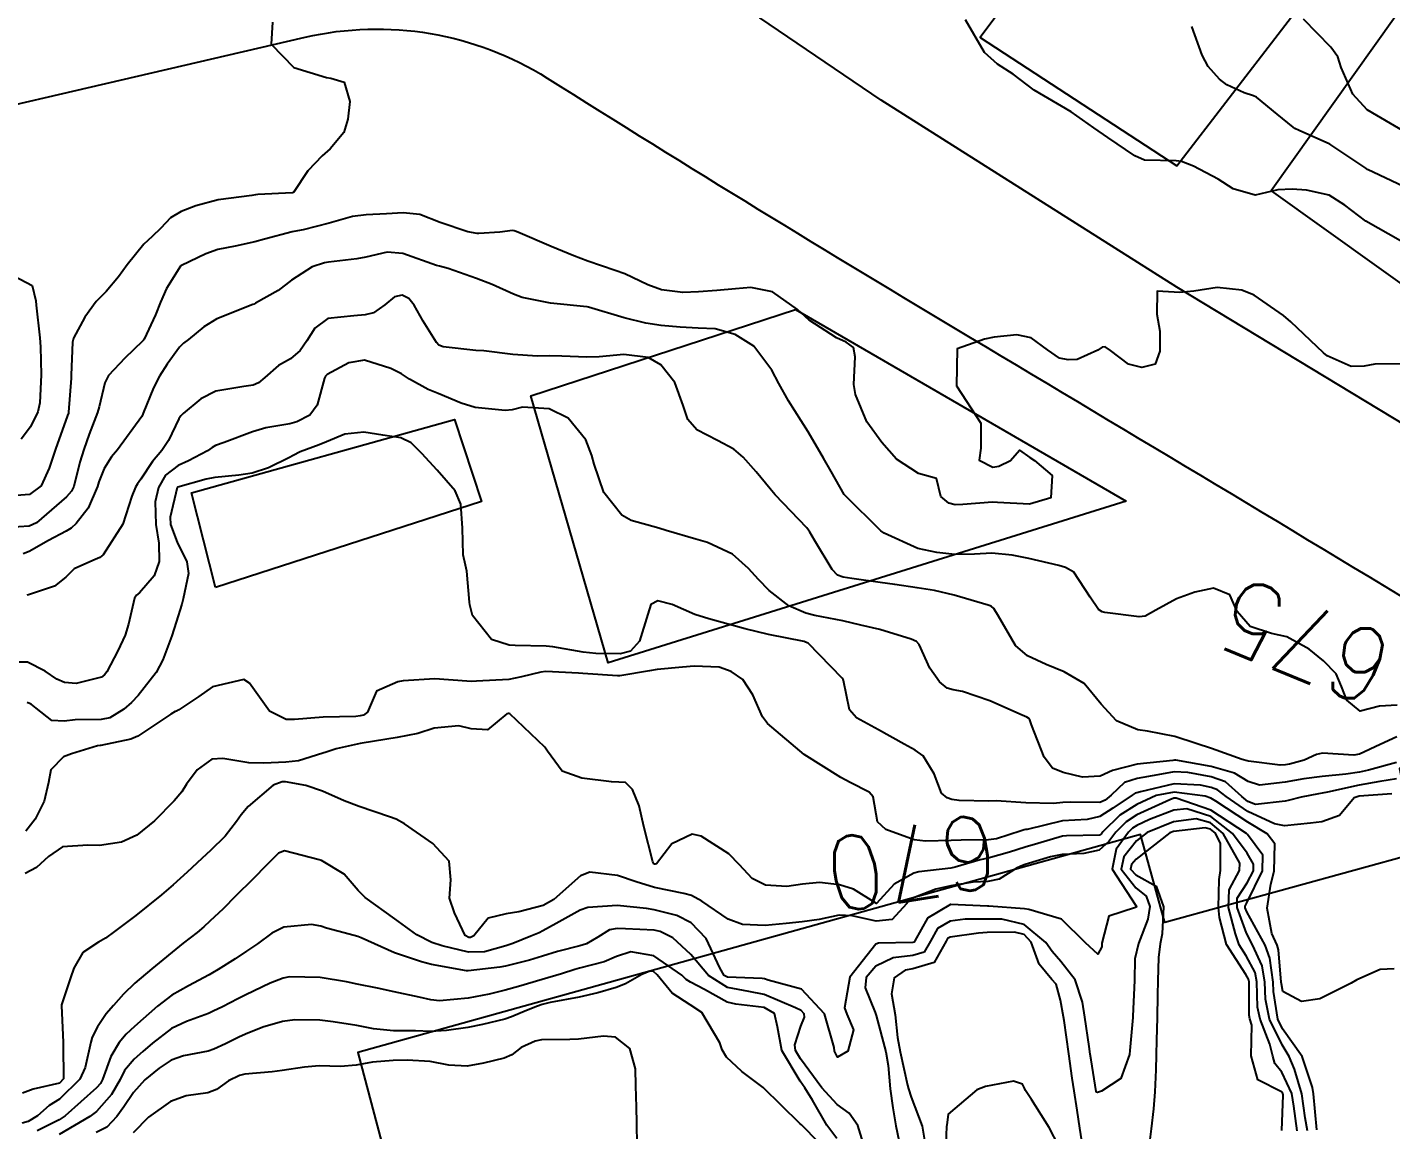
# Model space of a CAD drawing. Header units: metres. Extents: x 292545 to 299085, y 7450245 to 7463078.
# Drawn here: x 296152.5 to 296226.1, y 7459545.2 to 7459604.7 of the extents above; entities that cross this region are included whole.
import ezdxf
from ezdxf.enums import TextEntityAlignment as Align

# ---------------------------------------------------------------- set-up
doc = ezdxf.new("R2010")
doc.units = ezdxf.units.M
for name, color, linetype in [('Cotas', 45, 'Continuous'), ('Curvas de Nivel 1m', 11, 'Continuous'), ('Curvas de Nivel 5m', 15, 'Continuous'), ('Edificações', 30, 'Continuous'), ('Vias Primárias', 230, 'Continuous')]:
    doc.layers.add(name, color=color, linetype=linetype)
doc.styles.add('Style-STANDARD', font='STANDARD.shx')

msp = doc.modelspace()

# ---------------------------------------------------------------- linework, layer by layer
at = {"layer": 'Curvas de Nivel 1m', "flags": 128}
for points, elevation in [([(296165.702, 7459605.005), (296165.63, 7459603.813), (296166.864, 7459602.549), (296168.617, 7459602.013), (296168.856, 7459601.98), (296169.571, 7459601.763), (296169.891, 7459600.711), (296169.774, 7459599.761), (296169.556, 7459599.033), (296168.817, 7459598.167), (296168.388, 7459597.776), (296167.618, 7459596.97), (296166.842, 7459595.799), (296166.783, 7459595.777), (296164.913, 7459595.688), (296164.781, 7459595.67), (296164.596, 7459595.638), (296162.778, 7459595.4), (296161.559, 7459595.079), (296160.772, 7459594.774), (296160.201, 7459594.443), (296159.68, 7459593.881), (296159.208, 7459593.434), (296158.754, 7459593.005), (296157.851, 7459591.903), (296157.39, 7459591.253), (296156.721, 7459590.449), (296156.446, 7459590.194), (296156.182, 7459589.925), (296155.57, 7459589.066), (296154.95, 7459587.937), (296154.904, 7459587.724), (296154.833, 7459585.938), (296154.827, 7459585.773), (296154.696, 7459583.939), (296154.688, 7459583.894), (296154.641, 7459583.763), (296153.984, 7459581.95), (296153.648, 7459580.913), (296153.211, 7459579.961), (296152.588, 7459579.498), (296151.176, 7459579.396)], 677), ([(296226.643, 7459593.202), (296224.77, 7459594.248), (296223.631, 7459595.122), (296222.788, 7459595.661), (296221.566, 7459595.924), (296220.791, 7459595.978), (296220.017, 7459595.941), (296218.788, 7459595.659), (296217.597, 7459596.004), (296216.796, 7459596.516), (296215.462, 7459597.223), (296214.807, 7459597.474), (296214.52, 7459597.52), (296212.808, 7459597.556), (296212.288, 7459597.78), (296210.825, 7459598.776), (296210.076, 7459599.288), (296208.841, 7459600.153), (296206.853, 7459601.32), (296205.715, 7459602.19), (296204.867, 7459602.724), (296204.164, 7459603.357), (296203.148, 7459605.119)], 677), ([(296226.793, 7459596.122), (296224.858, 7459597.053), (296224.803, 7459597.083), (296224.765, 7459597.11), (296222.822, 7459598.404), (296221.156, 7459599.155), (296220.932, 7459599.256), (296220.835, 7459599.327), (296219.977, 7459600.033), (296218.851, 7459600.941), (296218.694, 7459601.025), (296218.189, 7459601.19), (296217.263, 7459601.61), (296216.86, 7459601.924), (296216.254, 7459602.597), (296215.919, 7459603.214), (296215.361, 7459604.758)], 678), ([(296226.833, 7459599.09), (296224.844, 7459600.261), (296224.054, 7459601.118), (296223.433, 7459602.558), (296223.261, 7459603.126), (296222.881, 7459603.642), (296221.403, 7459605.153)], 679), ([(296226.678, 7459586.56), (296225.247, 7459586.534), (296224.676, 7459586.434), (296223.969, 7459586.414), (296222.681, 7459586.988), (296222.477, 7459587.142), (296220.708, 7459588.819), (296220.318, 7459589.164), (296218.724, 7459590.26), (296218.06, 7459590.523), (296216.728, 7459590.675), (296215.475, 7459590.473), (296214.725, 7459590.41), (296213.485, 7459590.482), (296213.48, 7459589.242), (296213.63, 7459588.31), (296213.642, 7459587.24), (296213.377, 7459586.542), (296212.674, 7459586.347), (296211.948, 7459586.534), (296210.969, 7459587.276), (296210.686, 7459587.477), (296210.518, 7459587.449), (296210.283, 7459587.284), (296209.178, 7459586.795), (296208.678, 7459586.77), (296208.224, 7459586.852), (296207.574, 7459587.317), (296206.692, 7459587.951), (296205.919, 7459588.113), (296204.693, 7459587.996), (296204.167, 7459587.879), (296202.683, 7459587.37), (296202.663, 7459585.37), (296203.971, 7459583.357), (296203.973, 7459582.006), (296203.883, 7459581.357), (296204.609, 7459580.975), (296204.935, 7459581.021), (296205.564, 7459581.34), (296206.057, 7459581.9), (296206.615, 7459581.498), (296206.867, 7459581.326), (296207.82, 7459580.527), (296207.75, 7459579.313), (296206.589, 7459578.97), (296204.868, 7459579.069), (296204.59, 7459579.091), (296202.997, 7459578.957), (296202.589, 7459578.938), (296202.237, 7459579.023), (296201.8, 7459579.382), (296201.574, 7459580.357), (296200.605, 7459580.624), (296199.419, 7459581.412), (296198.626, 7459582.301), (296197.819, 7459583.428), (296197.195, 7459584.897), (296197.109, 7459585.436), (296197.181, 7459586.932), (296197.085, 7459587.436), (296196.687, 7459587.721), (296196.18, 7459587.958), (296194.704, 7459588.908), (296194.059, 7459589.477), (296192.723, 7459590.448), (296191.552, 7459590.675), (296190.724, 7459590.604), (296189.712, 7459590.514), (296188.722, 7459590.441), (296187.87, 7459590.4), (296186.723, 7459590.545), (296185.979, 7459590.825), (296184.731, 7459591.404), (296184.214, 7459591.595), (296182.74, 7459592.089), (296181.98, 7459592.382), (296180.752, 7459592.893), (296178.955, 7459593.657), (296178.824, 7459593.72), (296178.764, 7459593.741), (296178.68, 7459593.744), (296177.98, 7459593.668), (296176.857, 7459593.584), (296176.762, 7459593.591), (296176.255, 7459593.685), (296174.768, 7459594.188), (296173.666, 7459594.611), (296172.773, 7459594.699), (296171.867, 7459594.644), (296170.771, 7459594.599), (296170.023, 7459594.505), (296168.767, 7459594.151), (296167.365, 7459593.791), (296166.866, 7459593.694), (296166.761, 7459593.675), (296165.277, 7459593.292), (296164.753, 7459593.14), (296163.685, 7459592.9), (296162.746, 7459592.72), (296162.1, 7459592.499), (296160.787, 7459591.869), (296160.756, 7459591.846), (296160.732, 7459591.825), (296159.988, 7459590.613), (296159.666, 7459589.88), (296159.386, 7459589.204), (296158.772, 7459587.889), (296158.745, 7459587.837), (296158.691, 7459587.776), (296157.726, 7459586.855), (296156.858, 7459585.917), (296156.659, 7459585.519), (296156.345, 7459584.224), (296156.257, 7459583.924), (296155.81, 7459582.75), (296155.517, 7459581.931), (296155.309, 7459581.237), (296154.971, 7459579.936), (296154.852, 7459579.676), (296154.587, 7459579.381), (296152.961, 7459577.964), (296152.571, 7459577.795), (296150.874, 7459577.683)], 676), ([(296151.08, 7459591.643), (296152.725, 7459590.779), (296152.917, 7459589.958), (296152.943, 7459589.726), (296153.132, 7459587.956), (296153.176, 7459587.465), (296153.221, 7459585.962), (296153.134, 7459584.449), (296153.032, 7459583.964), (296152.635, 7459583.152), (296152.123, 7459582.48)], 678), ([(296226.443, 7459566.409), (296225.533, 7459566.003), (296224.429, 7459565.486), (296224.124, 7459565.418), (296222.429, 7459565.529), (296222.106, 7459565.465), (296221.436, 7459565.15), (296220.64, 7459564.939), (296220.42, 7459564.9), (296220.141, 7459564.885), (296218.422, 7459565.106), (296218.36, 7459565.119), (296218.082, 7459565.185), (296216.431, 7459565.778), (296215.603, 7459566.05), (296214.441, 7459566.434), (296212.968, 7459566.729), (296212.446, 7459566.79), (296211.289, 7459567.272), (296210.462, 7459568.18), (296209.558, 7459569.289), (296208.479, 7459569.932), (296207.492, 7459570.324), (296206.488, 7459570.793), (296205.839, 7459571.337), (296204.927, 7459572.936), (296204.676, 7459573.348), (296204.524, 7459573.465), (296204.36, 7459573.516), (296202.53, 7459574.064), (296201.465, 7459574.319), (296200.533, 7459574.454), (296199.317, 7459574.631), (296198.536, 7459574.749), (296197.003, 7459574.971), (296196.539, 7459575.029), (296196.231, 7459575.136), (296195.944, 7459575.449), (296194.993, 7459577.037), (296194.729, 7459577.468), (296194.669, 7459577.564), (296194.575, 7459577.699), (296192.866, 7459579.487), (296192.596, 7459579.799), (296191.83, 7459580.726), (296191.126, 7459581.512), (296190.619, 7459581.943), (296189.741, 7459582.414), (296188.635, 7459582.994), (296188.139, 7459583.545), (296187.889, 7459584.309), (296187.447, 7459585.552), (296186.677, 7459586.504), (296186.005, 7459586.892), (296184.685, 7459587.052), (296183.357, 7459586.929), (296182.682, 7459586.913), (296181.333, 7459586.974), (296180.683, 7459586.983), (296180.015, 7459586.972), (296178.684, 7459587.059), (296177.116, 7459587.246), (296176.687, 7459587.277), (296174.921, 7459587.466), (296174.691, 7459587.566), (296174.558, 7459587.702), (296173.847, 7459588.855), (296173.353, 7459589.72), (296173.076, 7459590.084), (296172.718, 7459590.26), (296172.289, 7459590.162), (296171.769, 7459589.739), (296171.157, 7459589.297), (296170.707, 7459589.189), (296170.099, 7459589.152), (296168.705, 7459589.004), (296168.003, 7459588.484), (296167.558, 7459587.791), (296167.206, 7459587.274), (296166.678, 7459586.817), (296166.025, 7459586.454), (296165.298, 7459585.814), (296164.959, 7459585.518), (296164.659, 7459585.405), (296164.153, 7459585.323), (296162.655, 7459585.074), (296161.839, 7459584.67), (296160.887, 7459583.868), (296160.761, 7459583.749), (296160.64, 7459583.581), (296160.099, 7459582.405), (296159.737, 7459581.879), (296159.225, 7459581.272), (296158.599, 7459580.327), (296158.422, 7459580.066), (296158.299, 7459579.894), (296158.105, 7459579.415), (296157.629, 7459577.904), (296156.556, 7459576.235), (296156.376, 7459576.101), (296155.994, 7459575.926), (296155.002, 7459575.48), (296154.539, 7459575.028), (296153.939, 7459574.542), (296152.525, 7459574.081), (296152.437, 7459574.058)], 674), ([(296226.422, 7459565.032), (296224.911, 7459564.612), (296224.417, 7459564.502), (296223.685, 7459564.391), (296222.414, 7459564.272), (296221.421, 7459564.142), (296220.411, 7459563.967), (296219.026, 7459563.798), (296218.411, 7459564.001), (296217.675, 7459564.45), (296216.419, 7459564.819), (296214.499, 7459565.152), (296214.422, 7459565.155), (296214.335, 7459565.144), (296212.42, 7459564.932), (296211.089, 7459564.601), (296210.413, 7459564.298), (296209.466, 7459564.236), (296208.415, 7459564.496), (296207.839, 7459564.73), (296207.388, 7459565.316), (296206.706, 7459567.069), (296206.615, 7459567.328), (296206.549, 7459567.424), (296206.454, 7459567.475), (296206.209, 7459567.579), (296204.463, 7459568.366), (296202.972, 7459568.861), (296202.469, 7459568.948), (296202.145, 7459569.05), (296201.744, 7459569.381), (296201.219, 7459570.127), (296200.633, 7459571.398), (296200.495, 7459571.566), (296200.213, 7459571.687), (296198.505, 7459572.202), (296197.489, 7459572.449), (296196.511, 7459572.673), (296195.009, 7459572.972), (296194.519, 7459573.092), (296193.598, 7459573.479), (296192.531, 7459574.309), (296191.954, 7459574.916), (296191.42, 7459575.507), (296190.554, 7459576.284), (296189.199, 7459576.898), (296188.566, 7459577.082), (296186.965, 7459577.556), (296186.574, 7459577.672), (296185.084, 7459578.089), (296184.581, 7459578.378), (296183.613, 7459579.6), (296183.076, 7459581.137), (296182.962, 7459581.607), (296182.626, 7459582.451), (296181.677, 7459583.62), (296180.648, 7459584.116), (296179.203, 7459584.206), (296178.647, 7459584.074), (296178.283, 7459584.027), (296176.648, 7459584.197), (296175.904, 7459584.434), (296174.655, 7459584.953), (296174.121, 7459585.172), (296173.104, 7459585.723), (296172.667, 7459586.005), (296172.101, 7459586.306), (296170.678, 7459586.749), (296169.832, 7459586.606), (296168.666, 7459585.974), (296168.566, 7459585.88), (296168.517, 7459585.781), (296168.12, 7459584.314), (296167.725, 7459583.789), (296167.022, 7459583.413), (296166.638, 7459583.307), (296165.355, 7459583.093), (296164.634, 7459582.879), (296163.089, 7459582.304), (296162.626, 7459582.147), (296162.442, 7459582.035), (296162.202, 7459581.854), (296161.169, 7459581.31), (296160.611, 7459581.059), (296159.932, 7459580.547), (296159.541, 7459579.881), (296159.367, 7459579.1), (296159.411, 7459577.882), (296159.574, 7459576.864), (296159.589, 7459575.88), (296159.314, 7459575.11), (296158.527, 7459574.182), (296158.369, 7459574.057), (296158.261, 7459573.903), (296157.923, 7459572.492), (296157.744, 7459571.908), (296157.35, 7459571.051), (296156.762, 7459569.917), (296156.635, 7459569.755), (296156.47, 7459569.644), (296155.106, 7459569.294), (296154.467, 7459569.346), (296154.059, 7459569.536), (296153.423, 7459569.956), (296152.48, 7459570.453), (296152.015, 7459570.44)], 673), ([(296226.413, 7459564.141), (296225.512, 7459563.999), (296224.41, 7459563.807), (296222.689, 7459563.419), (296222.405, 7459563.366), (296222.205, 7459563.341), (296221.263, 7459563.151), (296220.573, 7459562.985), (296220.4, 7459562.947), (296218.812, 7459562.768), (296218.399, 7459562.921), (296218.058, 7459563.193), (296217.19, 7459563.977), (296216.413, 7459564.252), (296215.153, 7459564.485), (296214.416, 7459564.52), (296213.537, 7459564.366), (296212.412, 7459564.165), (296211.729, 7459563.948), (296211.001, 7459563.274), (296210.686, 7459562.991), (296210.399, 7459562.863), (296208.808, 7459562.887), (296208.399, 7459562.87), (296207.899, 7459562.808), (296206.398, 7459562.852), (296204.791, 7459562.954), (296204.399, 7459562.946), (296202.79, 7459562.975), (296202.4, 7459563.037), (296202.142, 7459563.115), (296201.837, 7459563.378), (296201.45, 7459564.421), (296200.855, 7459565.394), (296200.427, 7459565.686), (296199.825, 7459566.013), (296198.444, 7459566.794), (296197.259, 7459567.438), (296196.882, 7459567.869), (296196.548, 7459569.449), (296196.526, 7459569.502), (296196.474, 7459569.574), (296194.651, 7459571.469), (296194.504, 7459571.533), (296194.422, 7459571.553), (296192.507, 7459571.933), (296191.241, 7459572.24), (296190.512, 7459572.447), (296189.27, 7459572.778), (296188.518, 7459573.02), (296187.297, 7459573.552), (296186.525, 7459573.761), (296186.139, 7459573.566), (296185.978, 7459573.029), (296185.527, 7459571.575), (296185.038, 7459571.039), (296184.493, 7459570.9), (296183.176, 7459570.919), (296182.494, 7459570.989), (296180.852, 7459571.272), (296180.498, 7459571.314), (296178.809, 7459571.344), (296178.499, 7459571.37), (296177.545, 7459571.67), (296176.516, 7459572.965), (296176.373, 7459573.534), (296176.357, 7459573.682), (296176.21, 7459575.355), (296176.131, 7459575.686), (296175.999, 7459576.241), (296175.974, 7459577.689), (296175.872, 7459578.977), (296175.573, 7459579.69), (296174.61, 7459580.806), (296173.782, 7459581.713), (296173.197, 7459582.29), (296172.631, 7459582.551), (296171.676, 7459582.696), (296170.634, 7459582.858), (296169.615, 7459582.748), (296168.629, 7459582.344), (296168.23, 7459582.181), (296167.206, 7459581.794), (296166.816, 7459581.602), (296166.618, 7459581.49), (296165.483, 7459580.938), (296164.605, 7459580.651), (296163.893, 7459580.541), (296162.601, 7459580.418), (296162.131, 7459580.324), (296160.593, 7459579.901), (296160.574, 7459579.89), (296160.564, 7459579.87), (296160.177, 7459578.274), (296160.196, 7459577.874), (296160.559, 7459576.917), (296161.086, 7459575.865), (296161.162, 7459575.239), (296160.877, 7459573.866), (296160.803, 7459573.584), (296160.51, 7459572.598), (296160.266, 7459571.874), (296159.784, 7459570.58), (296159.418, 7459569.886), (296158.46, 7459568.652), (296158.095, 7459568.265), (296157.686, 7459567.908), (296156.915, 7459567.449), (296156.447, 7459567.345), (296155.055, 7459567.325), (296154.446, 7459567.268), (296153.788, 7459567.291), (296152.937, 7459567.963), (296152.674, 7459568.185), (296152.456, 7459568.262)], 672), ([(296226.162, 7459563.336), (296224.404, 7459563.205), (296224.136, 7459563.114), (296223.349, 7459562.165), (296222.383, 7459561.828), (296221.77, 7459561.758), (296220.38, 7459561.61), (296219.835, 7459561.714), (296218.391, 7459562.391), (296217.229, 7459563.202), (296216.76, 7459563.558), (296216.408, 7459563.684), (296215.827, 7459563.798), (296214.409, 7459563.883), (296212.598, 7459563.45), (296212.404, 7459563.397), (296212.3, 7459563.365), (296212.136, 7459563.263), (296211.103, 7459562.566), (296210.391, 7459562.115), (296209.72, 7459561.957), (296208.389, 7459561.873), (296206.469, 7459561.414), (296206.384, 7459561.403), (296206.318, 7459561.397), (296206.147, 7459561.332), (296204.808, 7459560.914), (296204.375, 7459560.847), (296202.902, 7459560.837), (296202.375, 7459560.825), (296200.987, 7459560.781), (296200.375, 7459560.845), (296198.837, 7459561.415), (296198.387, 7459561.817), (296198.161, 7459563.184), (296197.93, 7459563.427), (296196.911, 7459563.946), (296196.411, 7459564.212), (296194.423, 7459565.47), (296192.448, 7459567.141), (296192.175, 7459567.494), (296191.65, 7459568.687), (296191.109, 7459569.51), (296190.479, 7459569.937), (296189.829, 7459570.18), (296188.483, 7459570.238), (296187.853, 7459570.175), (296186.48, 7459570.057), (296186.07, 7459569.975), (296184.475, 7459569.713), (296184.352, 7459569.714), (296182.476, 7459569.842), (296182.233, 7459569.856), (296180.478, 7459569.936), (296180.199, 7459569.912), (296179.164, 7459569.65), (296178.471, 7459569.517), (296176.727, 7459569.42), (296176.47, 7459569.407), (296176.202, 7459569.416), (296174.471, 7459569.55), (296172.761, 7459569.436), (296172.469, 7459569.388), (296171.331, 7459568.874), (296170.846, 7459567.746), (296170.618, 7459567.582), (296170.451, 7459567.54), (296170.211, 7459567.514), (296168.45, 7459567.472), (296166.891, 7459567.353), (296166.448, 7459567.344), (296165.539, 7459567.809), (296164.468, 7459569.311), (296164.158, 7459569.513), (296162.466, 7459569.123), (296161.724, 7459568.593), (296160.657, 7459567.868), (296160.518, 7459567.803), (296160.452, 7459567.776), (296160.209, 7459567.632), (296158.438, 7459566.447), (296158.06, 7459566.28), (296156.433, 7459565.951), (296156.406, 7459565.947), (296156.258, 7459565.922), (296154.859, 7459565.503), (296154.424, 7459565.344), (296153.732, 7459564.631), (296153.606, 7459563.952), (296153.381, 7459562.943), (296152.894, 7459561.962), (296152.376, 7459561.322)], 671), ([(296222.123, 7459545.201), (296221.934, 7459547.143), (296221.884, 7459547.476), (296221.32, 7459549.149), (296220.255, 7459550.646), (296220.007, 7459551.164), (296219.781, 7459552.671), (296219.755, 7459553.168), (296219.587, 7459554.462), (296219.319, 7459555.175), (296218.33, 7459556.965), (296218.242, 7459557.191), (296218.243, 7459557.281), (296218.335, 7459557.447), (296219.188, 7459559.177), (296219.204, 7459560.02), (296218.372, 7459561.142), (296218.313, 7459561.191), (296216.392, 7459562.453), (296214.526, 7459563.104), (296214.401, 7459563.103), (296214.18, 7459563.013), (296212.392, 7459562.196), (296211.82, 7459561.834), (296211.263, 7459561.271), (296210.88, 7459560.771), (296210.368, 7459560.305), (296209.54, 7459560.114), (296208.364, 7459560.069), (296207.732, 7459559.94), (296206.356, 7459559.515), (296206.212, 7459559.474), (296205.923, 7459559.334), (296204.963, 7459558.727), (296204.346, 7459558.613), (296203.548, 7459558.565), (296202.343, 7459558.377), (296201.542, 7459558.187), (296200.336, 7459557.728), (296200.131, 7459557.606), (296199.961, 7459557.404), (296199.175, 7459556.556), (296198.318, 7459556.454), (296197.013, 7459556.749), (296196.323, 7459556.788), (296195.232, 7459556.549), (296194.322, 7459556.427), (296193.46, 7459556.34), (296192.32, 7459556.23), (296191.095, 7459556.283), (296190.323, 7459556.565), (296188.901, 7459557.534), (296188.336, 7459557.854), (296187.925, 7459557.956), (296186.34, 7459558.274), (296185.352, 7459558.583), (296184.346, 7459558.924), (296182.841, 7459559.112), (296182.346, 7459558.912), (296180.91, 7459557.631), (296180.33, 7459557.304), (296179.012, 7459556.967), (296178.325, 7459556.858), (296177.366, 7459556.626), (296176.579, 7459555.677), (296176.409, 7459555.581), (296176.311, 7459555.58), (296176.115, 7459555.683), (296175.547, 7459556.914), (296175.276, 7459557.696), (296175.34, 7459558.692), (296175.251, 7459559.697), (296174.367, 7459560.662), (296172.832, 7459561.726), (296172.385, 7459561.964), (296172.019, 7459562.101), (296170.392, 7459562.651), (296169.585, 7459562.953), (296168.4, 7459563.489), (296167.51, 7459563.789), (296166.406, 7459563.992), (296166.223, 7459563.985), (296165.744, 7459563.81), (296164.391, 7459562.655), (296164.013, 7459562.207), (296163.759, 7459561.836), (296163.154, 7459561.059), (296162.359, 7459560.273), (296162.134, 7459560.074), (296161.894, 7459559.855), (296161.099, 7459559.109), (296160.338, 7459558.423), (296159.704, 7459557.879), (296158.322, 7459556.775), (296157.827, 7459556.396), (296157.18, 7459555.911), (296156.684, 7459555.54), (296156.304, 7459555.325), (296155.457, 7459554.767), (296154.982, 7459553.933), (296154.804, 7459553.409), (296154.312, 7459551.94), (296154.311, 7459551.891), (296154.396, 7459549.938), (296154.409, 7459549.769), (296154.426, 7459547.947), (296154.211, 7459547.721), (296152.772, 7459547.4), (296152.205, 7459547.172)], 669), ([(296221.62, 7459545.146), (296221.493, 7459545.848), (296221.302, 7459547.149), (296220.913, 7459548.466), (296220.628, 7459549.156), (296220.242, 7459549.791), (296219.566, 7459551.17), (296219.353, 7459552.253), (296219.318, 7459553.174), (296219.169, 7459554.054), (296218.639, 7459555.185), (296218.312, 7459555.816), (296217.811, 7459557.195), (296217.823, 7459557.711), (296218.346, 7459558.541), (296218.695, 7459559.185), (296218.703, 7459559.532), (296218.362, 7459560.13), (296217.568, 7459561.198), (296216.386, 7459562.112), (296215.096, 7459562.519), (296214.391, 7459562.455), (296213.085, 7459561.945), (296212.387, 7459561.629), (296212.162, 7459561.486), (296211.948, 7459561.264), (296211.281, 7459560.359), (296211.058, 7459559.273), (296212.333, 7459557.314), (296212.361, 7459557.287), (296212.371, 7459557.259), (296212.366, 7459557.226), (296212.332, 7459557.192), (296210.875, 7459556.724), (296210.508, 7459555.278), (296210.498, 7459555.081), (296210.297, 7459554.681), (296209.631, 7459555.287), (296208.322, 7459556.572), (296206.562, 7459557.094), (296206.33, 7459557.127), (296204.409, 7459557.272), (296204.332, 7459557.272), (296202.35, 7459557.362), (296202.333, 7459557.36), (296201.088, 7459556.626), (296200.405, 7459555.399), (296200.368, 7459555.334), (296200.302, 7459555.317), (296198.437, 7459555.284), (296198.301, 7459555.227), (296196.887, 7459553.441), (296196.608, 7459551.787), (296196.731, 7459551.443), (296197.088, 7459550.6), (296196.792, 7459549.442), (296196.23, 7459549.129), (296196.067, 7459549.452), (296196.05, 7459549.638), (296195.524, 7459551.457), (296194.276, 7459552.797), (296192.484, 7459553.285), (296192.281, 7459553.341), (296192.153, 7459553.363), (296190.282, 7459553.435), (296190.111, 7459553.522), (296189.867, 7459553.946), (296189.14, 7459555.532), (296188.321, 7459556.379), (296187.547, 7459556.774), (296186.328, 7459557.072), (296185.903, 7459557.141), (296184.33, 7459557.313), (296182.733, 7459557.202), (296182.327, 7459557.06), (296181.03, 7459556.339), (296180.316, 7459555.939), (296180.117, 7459555.84), (296179.664, 7459555.646), (296178.697, 7459555.266), (296178.305, 7459555.134), (296177.16, 7459554.811), (296176.3, 7459554.79), (296174.875, 7459555.131), (296174.307, 7459555.316), (296173.501, 7459555.718), (296172.321, 7459556.58), (296170.707, 7459557.746), (296170.337, 7459558.116), (296169.581, 7459558.997), (296168.352, 7459559.736), (296168.237, 7459559.781), (296166.36, 7459560.256), (296166.031, 7459560.132), (296165.71, 7459559.81), (296164.339, 7459558.432), (296164.035, 7459558.134), (296163.735, 7459557.836), (296163.039, 7459557.13), (296162.319, 7459556.455), (296162.004, 7459556.165), (296161.633, 7459555.857), (296160.89, 7459555.278), (296160.297, 7459554.794), (296159.786, 7459554.382), (296159.196, 7459553.886), (296158.275, 7459553.112), (296157.654, 7459552.521), (296157.114, 7459551.911), (296156.721, 7459551.453), (296156.251, 7459550.764), (296155.975, 7459550.193), (296155.887, 7459549.924), (296155.585, 7459548.564), (296155.308, 7459547.934), (296154.202, 7459546.854), (296153.647, 7459546.507), (296153.007, 7459545.962), (296152.514, 7459545.642), (296152.189, 7459545.554)], 668), ([(296221.062, 7459545.151), (296220.884, 7459546.472), (296220.773, 7459547.154), (296220.224, 7459548.306), (296219.841, 7459548.777), (296219.735, 7459549.167), (296219.584, 7459549.829), (296219.05, 7459551.178), (296218.914, 7459551.825), (296218.885, 7459553.181), (296218.794, 7459553.689), (296218.297, 7459554.589), (296217.931, 7459555.194), (296217.724, 7459555.783), (296217.35, 7459557.2), (296217.384, 7459558.158), (296217.944, 7459559.194), (296217.95, 7459559.601), (296217.064, 7459561.203), (296216.381, 7459561.773), (296215.609, 7459561.993), (296214.382, 7459561.826), (296212.947, 7459561.251), (296212.376, 7459560.805), (296211.689, 7459559.94), (296211.556, 7459559.268), (296212.343, 7459558.268), (296212.904, 7459557.817), (296213.099, 7459557.249), (296212.998, 7459556.574), (296212.493, 7459555.257), (296212.295, 7459554.432), (296212.264, 7459553.279), (296212.262, 7459553.26), (296212.183, 7459551.341), (296212.182, 7459551.261), (296212.026, 7459549.473), (296212.004, 7459549.262), (296211.525, 7459547.962), (296210.494, 7459547.277), (296210.275, 7459547.216), (296210.212, 7459547.237), (296210.203, 7459547.271), (296209.928, 7459548.982), (296209.881, 7459549.284), (296209.823, 7459549.701), (296209.588, 7459551.287), (296209.463, 7459552.096), (296209.066, 7459553.292), (296208.293, 7459554.277), (296207.816, 7459554.825), (296207.478, 7459555.312), (296206.317, 7459556.281), (296205.097, 7459556.567), (296204.321, 7459556.568), (296203.126, 7459556.563), (296202.319, 7459556.454), (296201.625, 7459556.075), (296201.258, 7459555.39), (296200.903, 7459554.788), (296200.295, 7459554.602), (296199.229, 7459554.475), (296198.289, 7459554.026), (296197.778, 7459553.428), (296197.714, 7459552.865), (296198.264, 7459551.538), (296198.301, 7459551.42), (296198.319, 7459551.363), (296198.839, 7459549.414), (296198.959, 7459548.679), (296199.075, 7459547.411), (296199.223, 7459546.39), (296199.375, 7459545.408), (296199.706, 7459543.869)], 667), ([(296220.235, 7459545.159), (296220.294, 7459547.077), (296220.283, 7459547.159), (296220.214, 7459547.257), (296218.932, 7459547.891), (296218.569, 7459549.185), (296218.602, 7459550.841), (296218.502, 7459551.186), (296218.463, 7459551.386), (296218.459, 7459553.187), (296218.433, 7459553.337), (296218.287, 7459553.588), (296217.23, 7459555.201), (296216.868, 7459556.661), (296216.81, 7459557.205), (296216.834, 7459558.719), (296216.921, 7459559.204), (296216.914, 7459560.658), (296216.644, 7459561.207), (296216.376, 7459561.432), (296216.083, 7459561.507), (296214.374, 7459561.303), (296214.182, 7459561.233), (296212.361, 7459559.805), (296212.103, 7459559.516), (296212.05, 7459559.263), (296212.35, 7459558.964), (296213.448, 7459558.347), (296213.828, 7459557.238), (296213.762, 7459555.788), (296213.663, 7459555.24), (296213.557, 7459554.503), (296213.535, 7459553.241), (296213.518, 7459552.484), (296213.489, 7459551.242), (296213.457, 7459550.03), (296213.434, 7459549.242), (296213.417, 7459548.434), (296213.36, 7459547.243), (296213.292, 7459546.332), (296213.177, 7459545.245), (296213.019, 7459544.095)], 666), ([(296197.844, 7459543.748), (296197.316, 7459545.433), (296196.863, 7459546.103), (296196.204, 7459546.561), (296195.378, 7459547.458), (296194.229, 7459549.033), (296193.966, 7459549.473), (296193.922, 7459549.789), (296194.253, 7459550.796), (296194.448, 7459551.28), (296194.418, 7459551.468), (296194.265, 7459551.633), (296193.951, 7459551.788), (296192.273, 7459552.507), (296191.44, 7459552.668), (296190.276, 7459552.877), (296189.264, 7459553.53), (296188.3, 7459554.667), (296187.34, 7459555.555), (296186.654, 7459555.903), (296186.317, 7459555.977), (296184.777, 7459556.043), (296184.318, 7459556.065), (296183.919, 7459555.992), (296183.285, 7459555.6), (296182.669, 7459555.245), (296182.306, 7459555.125), (296181.1, 7459554.829), (296180.297, 7459554.576), (296179.587, 7459554.353), (296178.288, 7459554.032), (296177.979, 7459553.972), (296176.284, 7459553.776), (296176.189, 7459553.777), (296174.289, 7459554.127), (296173.747, 7459554.26), (296172.298, 7459554.746), (296170.496, 7459555.562), (296170.311, 7459555.641), (296169.856, 7459555.757), (296168.627, 7459556.087), (296168.317, 7459556.187), (296167.82, 7459556.282), (296166.316, 7459556.14), (296165.68, 7459555.809), (296164.889, 7459555.237), (296164.298, 7459554.841), (296163.694, 7459554.434), (296162.778, 7459553.845), (296162.462, 7459553.668), (296162.28, 7459553.568), (296161.169, 7459552.966), (296160.269, 7459552.474), (296159.499, 7459551.881), (296158.252, 7459550.783), (296157.798, 7459550.354), (296157.43, 7459549.908), (296156.982, 7459549.162), (296156.528, 7459547.917), (296156.421, 7459547.707), (296156.208, 7459547.471), (296154.506, 7459545.945), (296154.191, 7459545.731), (296152.997, 7459545.149)], 667), ([(296209.537, 7459543.925), (296209.32, 7459545.293), (296209.167, 7459546.26), (296209.008, 7459547.298), (296208.905, 7459547.985), (296208.715, 7459549.295), (296208.464, 7459551.094), (296208.434, 7459551.298), (296208.272, 7459552.194), (296208.033, 7459553.056), (296207.804, 7459553.307), (296207.117, 7459554.144), (296206.688, 7459555.324), (296206.309, 7459555.743), (296205.781, 7459555.865), (296204.31, 7459555.847), (296203.848, 7459555.819), (296202.306, 7459555.595), (296202.163, 7459555.524), (296202.09, 7459555.382), (296201.44, 7459554.24), (296200.288, 7459553.884), (296199.877, 7459553.814), (296199.292, 7459553.41), (296199.152, 7459552.534), (296199.34, 7459551.409), (296199.473, 7459550.179), (296199.604, 7459549.406), (296200.009, 7459547.608), (296200.057, 7459547.402), (296200.209, 7459546.967), (296200.793, 7459545.394), (296200.929, 7459544.646)], 666), ([(296196.182, 7459544.733), (296195.657, 7459545.455), (296194.869, 7459546.801), (296194.468, 7459547.467), (296194.216, 7459547.821), (296193.221, 7459549.48), (296192.983, 7459550.751), (296192.829, 7459551.484), (296192.266, 7459551.808), (296190.73, 7459551.975), (296190.269, 7459552.097), (296189.034, 7459552.774), (296188.279, 7459553.174), (296188.056, 7459553.319), (296187.815, 7459553.547), (296186.298, 7459554.597), (296185.071, 7459554.812), (296184.298, 7459554.563), (296183.615, 7459554.275), (296182.288, 7459553.919), (296182.043, 7459553.857), (296181.312, 7459553.625), (296180.28, 7459553.306), (296178.991, 7459552.938), (296178.274, 7459552.739), (296177.415, 7459552.525), (296176.269, 7459552.309), (296174.733, 7459552.169), (296174.268, 7459552.212), (296173.628, 7459552.357), (296172.272, 7459552.655), (296171.373, 7459552.843), (296170.276, 7459553.065), (296169.706, 7459553.187), (296168.279, 7459553.418), (296166.627, 7459553.449), (296166.279, 7459553.389), (296165.577, 7459553.112), (296164.269, 7459552.479), (296163.838, 7459552.264), (296162.998, 7459551.843), (296162.509, 7459551.599), (296162.259, 7459551.484), (296161.066, 7459551.05), (296160.251, 7459550.677), (296159.223, 7459549.885), (296158.705, 7459549.424), (296158.23, 7459549.014), (296157.718, 7459548.408), (296157.473, 7459547.907), (296157.014, 7459547.103), (296156.196, 7459546.189), (296155.84, 7459545.925), (296154.183, 7459544.944)], 666), ([(296185.401, 7459544.351), (296185.382, 7459545.578), (296185.367, 7459546.413), (296185.334, 7459547.579), (296185.318, 7459548.483), (296185.006, 7459549.582), (296184.242, 7459550.206), (296183.585, 7459550.254), (296182.24, 7459550.1), (296181.774, 7459550.083), (296180.239, 7459550.055), (296179.893, 7459549.989), (296179.132, 7459549.651), (296178.636, 7459549.249), (296178.227, 7459549.062), (296177.11, 7459548.79), (296176.227, 7459548.641), (296175.233, 7459548.69), (296174.231, 7459548.886), (296172.987, 7459548.967), (296172.231, 7459548.938), (296171.118, 7459548.858), (296170.227, 7459548.682), (296169.381, 7459548.613), (296168.226, 7459548.645), (296167.43, 7459548.583), (296166.222, 7459548.4), (296165.693, 7459548.336), (296164.218, 7459548.198), (296163.922, 7459548.128), (296163.338, 7459547.839), (296162.683, 7459547.37), (296162.206, 7459547.201), (296161.038, 7459547.028), (296160.202, 7459546.733), (296159.018, 7459545.888), (296158.184, 7459545.027)], 664)]:
    msp.add_lwpolyline(points, dxfattribs=dict(at, elevation=elevation))
at = {"layer": 'Curvas de Nivel 5m', "flags": 128}
for points, elevation in [([(296226.463, 7459568.127), (296225.5, 7459568.062), (296224.46, 7459567.809), (296223.734, 7459568.39), (296223.442, 7459569.125), (296223.162, 7459569.812), (296222.487, 7459570.514), (296221.707, 7459571.148), (296220.503, 7459571.817), (296219.673, 7459572.001), (296218.511, 7459572.378), (296217.823, 7459573.19), (296217.423, 7459574.088), (296216.535, 7459574.437), (296215.523, 7459574.23), (296214.529, 7459573.863), (296213.415, 7459573.247), (296212.848, 7459572.925), (296212.518, 7459572.9), (296210.665, 7459573.135), (296210.521, 7459573.161), (296210.322, 7459573.282), (296209.866, 7459573.95), (296208.988, 7459575.296), (296208.547, 7459575.561), (296208.19, 7459575.664), (296206.554, 7459576.046), (296205.67, 7459576.225), (296204.558, 7459576.339), (296203.631, 7459576.285), (296202.556, 7459576.255), (296201.584, 7459576.358), (296200.561, 7459576.588), (296198.748, 7459577.418), (296198.574, 7459577.545), (296196.637, 7459579.44), (296196.594, 7459579.499), (296195.886, 7459580.731), (296195.477, 7459581.457), (296194.634, 7459582.881), (296194.257, 7459583.474), (296193.576, 7459584.558), (296193.049, 7459585.486), (296192.674, 7459586.217), (296191.716, 7459587.5), (296190.699, 7459588.139), (296189.612, 7459588.437), (296188.702, 7459588.486), (296187.725, 7459588.528), (296186.704, 7459588.622), (296185.879, 7459588.746), (296184.707, 7459589.041), (296182.78, 7459589.609), (296182.713, 7459589.631), (296182.687, 7459589.637), (296180.715, 7459589.825), (296179.198, 7459590.133), (296178.719, 7459590.314), (296177.565, 7459590.831), (296176.728, 7459591.162), (296175.194, 7459591.695), (296174.735, 7459591.818), (296174.57, 7459591.868), (296172.745, 7459592.512), (296171.906, 7459592.578), (296170.741, 7459592.32), (296170.271, 7459592.223), (296168.737, 7459592.038), (296168.511, 7459591.999), (296167.847, 7459591.783), (296166.726, 7459591.066), (296166.007, 7459590.52), (296164.797, 7459589.819), (296164.742, 7459589.79), (296164.713, 7459589.782), (296164.648, 7459589.756), (296162.704, 7459588.976), (296162.004, 7459588.553), (296161.172, 7459587.865), (296160.897, 7459587.661), (296160.687, 7459587.459), (296160.013, 7459586.537), (296159.599, 7459585.881), (296159.285, 7459585.256), (296158.725, 7459583.889), (296158.7, 7459583.832), (296158.641, 7459583.701), (296157.34, 7459581.909), (296157.008, 7459581.523), (296156.608, 7459580.901), (296156.335, 7459580.185), (296156.253, 7459579.923), (296155.748, 7459578.761), (296155.105, 7459577.935), (296154.828, 7459577.68), (296154.569, 7459577.522), (296153.615, 7459577.006), (296152.557, 7459576.417), (296152.242, 7459576.287)], 675), ([(296226.291, 7459553.888), (296225.537, 7459553.851), (296224.285, 7459553.292), (296223.969, 7459553.115), (296222.274, 7459552.271), (296221.295, 7459552.127), (296220.278, 7459552.663), (296220.204, 7459553.084), (296220.2, 7459553.161), (296220.054, 7459554.917), (296219.98, 7459555.165), (296219.689, 7459555.792), (296219.443, 7459557.173), (296219.636, 7459558.461), (296219.807, 7459559.168), (296219.843, 7459560.643), (296219.44, 7459561.174), (296218.382, 7459561.812), (296216.658, 7459562.949), (296216.401, 7459563.1), (296216.09, 7459563.213), (296214.405, 7459563.434), (296213.443, 7459563.244), (296212.398, 7459562.766), (296211.479, 7459562.183), (296210.558, 7459561.278), (296210.48, 7459561.18), (296210.38, 7459561.113), (296208.6, 7459561.077), (296208.379, 7459561.051), (296207.039, 7459560.654), (296206.37, 7459560.45), (296205.516, 7459560.188), (296204.361, 7459559.873), (296203.935, 7459559.778), (296202.581, 7459559.377), (296202.352, 7459559.332), (296200.628, 7459559.12), (296200.349, 7459559.055), (296199.294, 7459558.46), (296198.333, 7459557.42), (296197.092, 7459558.191), (296196.343, 7459558.428), (296195.248, 7459558.557), (296194.343, 7459558.459), (296193.488, 7459558.332), (296192.342, 7459558.412), (296191.613, 7459558.768), (296190.94, 7459559.511), (296190.362, 7459560.1), (296188.857, 7459561.054), (296188.377, 7459561.165), (296187.283, 7459560.637), (296186.45, 7459559.559), (296186.378, 7459559.535), (296186.353, 7459559.536), (296186.335, 7459559.543), (296186.308, 7459559.561), (296186.243, 7459559.674), (296185.767, 7459561.569), (296185.515, 7459562.694), (296185.158, 7459563.579), (296184.774, 7459563.952), (296184.407, 7459563.971), (296184.022, 7459563.978), (296182.409, 7459564.189), (296181.348, 7459564.562), (296180.556, 7459565.638), (296180.426, 7459565.848), (296178.524, 7459567.659), (296178.474, 7459567.681), (296178.453, 7459567.679), (296178.436, 7459567.677), (296178.373, 7459567.661), (296177.317, 7459566.794), (296176.445, 7459566.85), (296175.768, 7459567.012), (296174.445, 7459566.889), (296173.557, 7459566.603), (296172.439, 7459566.38), (296171.878, 7459566.296), (296170.436, 7459566.056), (296169.154, 7459565.769), (296168.613, 7459565.594), (296168.429, 7459565.529), (296167.104, 7459565.112), (296166.422, 7459565.056), (296165.238, 7459564.995), (296164.421, 7459565.004), (296163.022, 7459565.246), (296162.423, 7459565.207), (296161.635, 7459564.638), (296161.064, 7459563.863), (296160.811, 7459563.454), (296160.394, 7459562.952), (296159.336, 7459561.886), (296158.375, 7459561.107), (296157.549, 7459560.73), (296156.369, 7459560.541), (296155.731, 7459560.565), (296154.368, 7459560.471), (296153.61, 7459559.951), (296152.954, 7459559.361), (296152.349, 7459559.03)], 670), ([(296196.164, 7459543.536), (296194.273, 7459545.469), (296194.194, 7459545.548), (296192.213, 7459547.49), (296191.061, 7459548.347), (296190.229, 7459549.119), (296190.004, 7459549.522), (296189.869, 7459549.894), (296188.907, 7459551.534), (296188.267, 7459551.944), (296187.297, 7459552.579), (296186.488, 7459553.567), (296186.285, 7459553.741), (296186.092, 7459553.766), (296185.651, 7459553.576), (296184.779, 7459553.084), (296184.276, 7459552.873), (296183.282, 7459552.59), (296182.27, 7459552.367), (296180.703, 7459552.07), (296180.266, 7459551.955), (296180.028, 7459551.88), (296179.425, 7459551.648), (296178.613, 7459551.301), (296178.256, 7459551.176), (296177.042, 7459550.881), (296176.253, 7459550.729), (296175.109, 7459550.554), (296174.251, 7459550.514), (296173.431, 7459550.538), (296172.251, 7459550.55), (296171.161, 7459550.656), (296170.254, 7459550.822), (296168.993, 7459551.036), (296168.256, 7459551.114), (296166.918, 7459551.132), (296166.255, 7459551.053), (296165.185, 7459550.749), (296164.248, 7459550.368), (296163.884, 7459550.196), (296163.164, 7459549.841), (296162.537, 7459549.548), (296162.237, 7459549.453), (296160.904, 7459549.192), (296160.229, 7459548.967), (296159.577, 7459548.525), (296158.815, 7459547.891), (296158.206, 7459547.206), (296157.672, 7459546.432), (296157.305, 7459545.909), (296156.755, 7459545.347), (296156.184, 7459545.056)], 665), ([(296208.178, 7459544.315), (296207.651, 7459545.315), (296206.705, 7459546.828), (296206.381, 7459547.328), (296206.327, 7459547.441), (296206.216, 7459547.665), (296205.726, 7459547.827), (296204.215, 7459547.533), (296203.758, 7459547.357), (296202.2, 7459546.05), (296202.124, 7459545.451), (296202.122, 7459545.381), (296202.047, 7459543.499)], 665)]:
    msp.add_lwpolyline(points, dxfattribs=dict(at, elevation=elevation))
at = {"layer": 'Edificações'}
for points in [[(296255.052, 7459617.085), (296214.765, 7459647.86), (296199.664, 7459628.09), (296213.877, 7459617.45), (296203.931, 7459604.165), (296214.557, 7459597.239), (296228.684, 7459615.62), (296231.931, 7459613.124), (296219.643, 7459595.896), (296228.316, 7459589.709), (296237.994, 7459602.244), (296235.631, 7459603.901), (296240.824, 7459611.302), (296244.112, 7459615.786), (296250.166, 7459611.348)], [(296211.813, 7459579.147), (296183.846, 7459570.406), (296179.661, 7459584.832), (296193.953, 7459589.49)], [(296162.636, 7459574.472), (296161.324, 7459579.583), (296175.532, 7459583.541), (296176.988, 7459579.123)]]:
    msp.add_lwpolyline(points, close=True, dxfattribs=at)
msp.add_lwpolyline([(296255.693, 7459542.777), (296253.428, 7459551.011), (296247.309, 7459549.526), (296245.674, 7459555.389), (296241.789, 7459557.921), (296239.998, 7459557.343), (296239.362, 7459559.315), (296238.18, 7459560.122), (296233.763, 7459558.636), (296231.549, 7459566.157), (296226.59, 7459564.697), (296227.515, 7459560.128), (296213.91, 7459556.389), (296212.602, 7459561.147), (296170.316, 7459549.38), (296179.165, 7459516)], dxfattribs=at)
at = {"layer": 'Vias Primárias'}
msp.add_lwpolyline([(296191.098, 7459621.302), (296245.053, 7459690.604), (296270.965, 7459723.916, -0.292494), (296282.66, 7459728.061), (296295.554, 7459724.675, -0.439971), (296302.9, 7459710.735), (296296.104, 7459682.959, 0.141083), (296297.247, 7459654.641, -0.045327), (296302.957, 7459630.262), (296312.042, 7459591.878, -0.247746), (296309.322, 7459579.54), (296287.82, 7459557.467, -0.299316), (296272.888, 7459555.419), (296214.551, 7459590.686), (296198.594, 7459600.787), (296192.04, 7459605.225, -0.324948)], format="xyb", close=True, dxfattribs=at)
msp.add_lwpolyline([(296138.489, 7459597.458), (296167.466, 7459604.182, -0.200087), (296180.548, 7459601.977, 0.006028), (296203.391, 7459587.977, -0.002624), (296256.318, 7459556.032, -0.597548), (296257.781, 7459534.88, -0.070359), (296231.083, 7459518.659, 0.006814), (296205.931, 7459507.454), (296187.927, 7459502.013, 0.130617), (296157.269, 7459483.079, 0.042387), (296144.602, 7459467.189, -0.10894), (296111.007, 7459442.904, -0.056245), (296066.279, 7459435.823, -0.009044), (296024.702, 7459434.741, -0.254903), (296012.269, 7459440.878, -0.017413), (295990.884, 7459478.159, -0.529034), (295992.848, 7459486.192, 0.14999), (296033.734, 7459539.671, 0.048568), (296037.596, 7459564.52, -200.798762)], format="xyb", dxfattribs=at)

# ---------------------------------------------------------------- texts
at = {"layer": 'Cotas', "style": 'Style-STANDARD'}
for s, rotation, p in [('675', 157.79679, (296221.501, 7459571.535, 675)), ('670', 189.44016, (296200.268, 7459559.615, 670))]:
    msp.add_text(s, height=4, rotation=rotation, dxfattribs=at).set_placement(p, align=Align.MIDDLE_CENTER)

doc.saveas('drawing.dxf')
